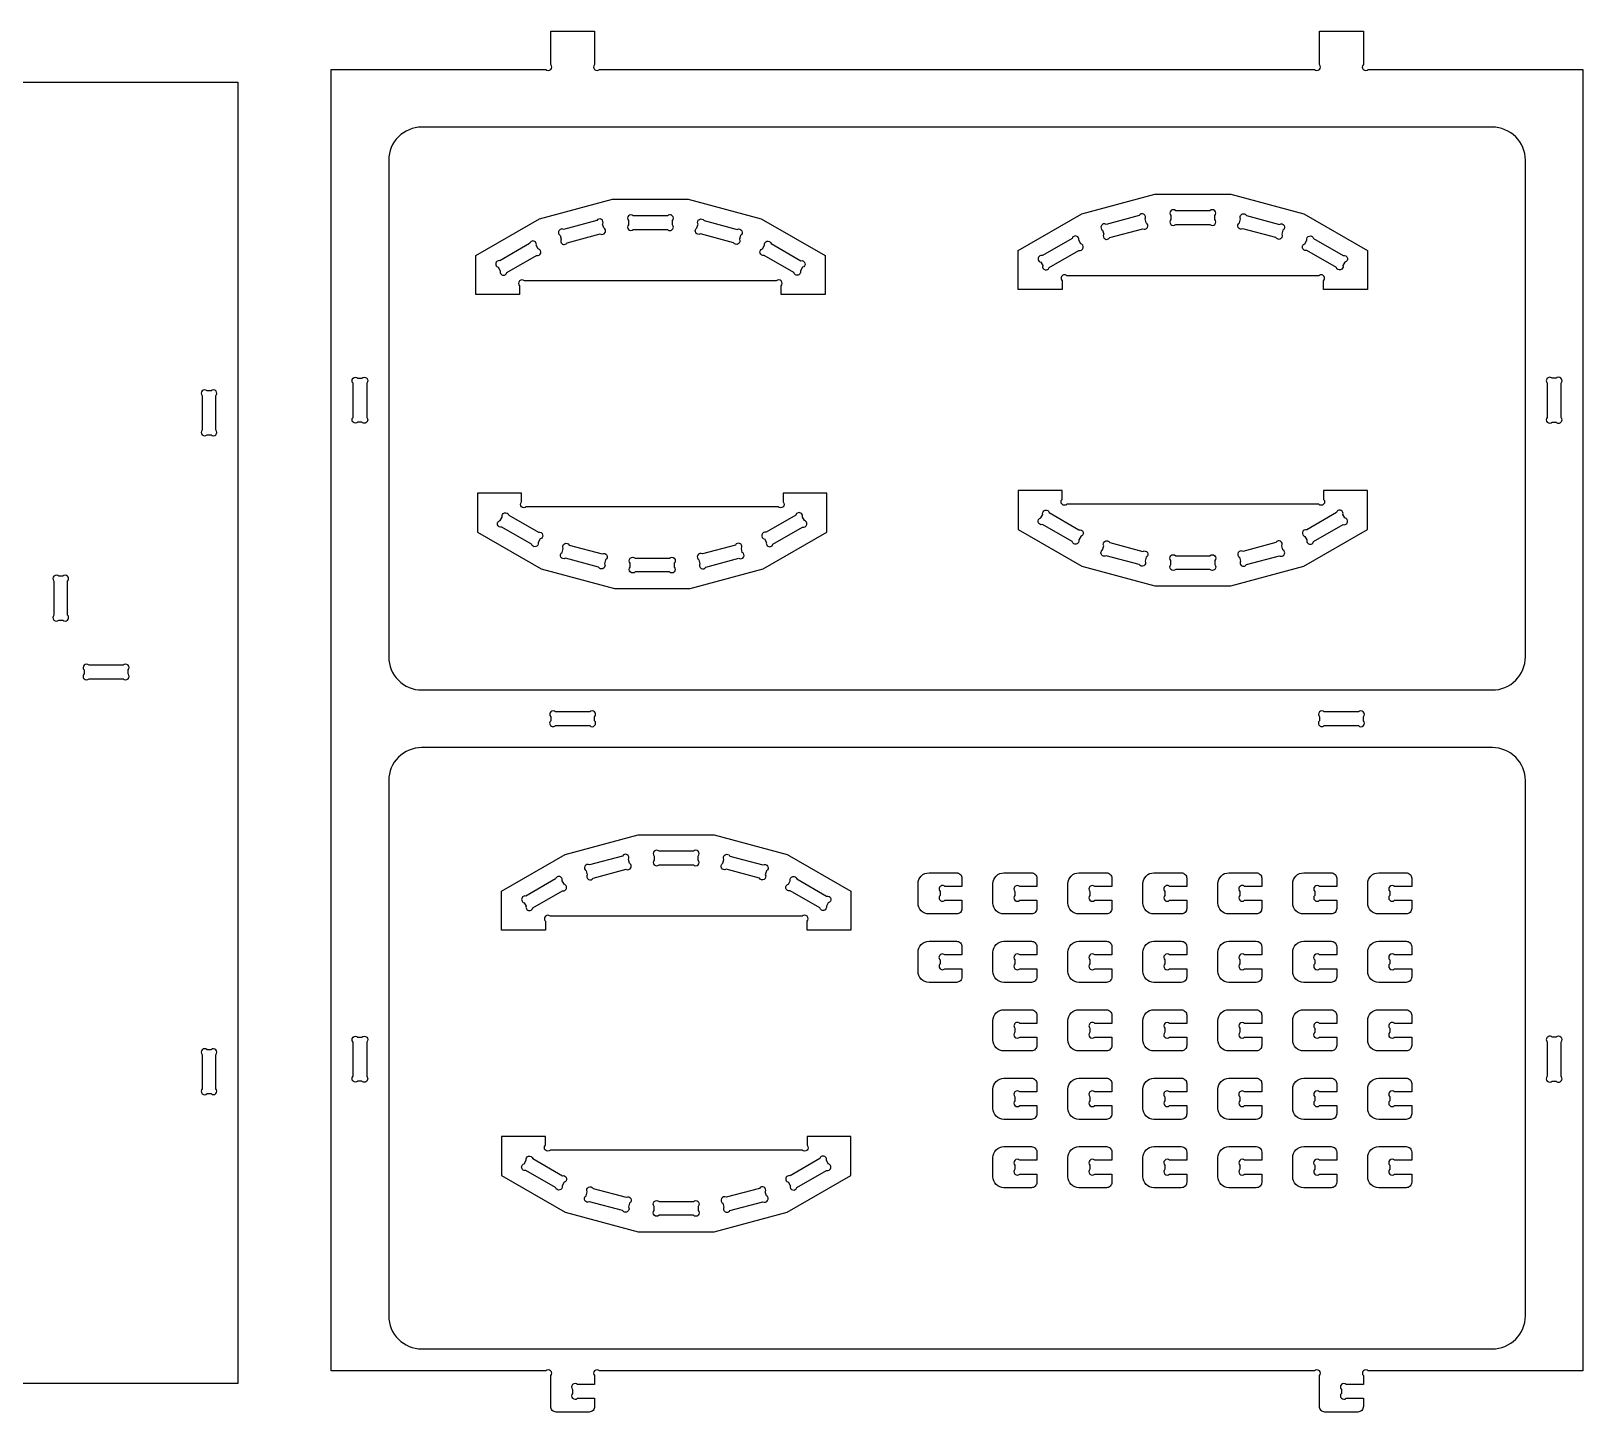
# Model space of a CAD drawing. Extents: x 2672.7 to 2719.2, y 2295.7 to 2331.6.
# Drawn here: x 2704.89 to 2719.02, y 2295.85 to 2308.43 of the extents above; entities that cross this region are included whole.
import ezdxf

# ---------------------------------------------------------------- set-up
doc = ezdxf.new("R2010")
doc.units = 0
doc.header["$MEASUREMENT"] = 0
doc.layers.add('LAYER1', color=18, linetype='CONTINUOUS')

msp = doc.modelspace()

# ---------------------------------------------------------------- linework, layer by layer
at = {"layer": 'LAYER1'}
for points in [[(2710.024, 2308.426), (2710.024, 2308.121, 1), (2710.068, 2308.076), (2716.579, 2308.076, 1), (2716.624, 2308.121), (2716.624, 2308.426), (2717.024, 2308.426), (2717.024, 2308.121, 1), (2717.068, 2308.076), (2719.024, 2308.076), (2719.024, 2296.226), (2717.068, 2296.226, 1), (2717.024, 2296.182), (2717.024, 2296.101), (2716.868, 2296.101, 1), (2716.824, 2296.057), (2716.824, 2296.021, 1), (2716.868, 2295.976), (2717.024, 2295.976), (2717.024, 2295.901, -0.414214), (2716.974, 2295.851), (2716.674, 2295.851, -0.414214), (2716.624, 2295.901), (2716.624, 2296.182, 1), (2716.579, 2296.226), (2710.068, 2296.226, 1), (2710.024, 2296.182), (2710.024, 2296.101), (2709.868, 2296.101, 1), (2709.824, 2296.057), (2709.824, 2296.021, 1), (2709.868, 2295.976), (2710.024, 2295.976), (2710.024, 2295.901, -0.414214), (2709.974, 2295.851), (2709.674, 2295.851, -0.414214), (2709.624, 2295.901), (2709.624, 2296.182, 1), (2709.579, 2296.226), (2707.624, 2296.226), (2707.624, 2308.076), (2709.579, 2308.076, 1), (2709.624, 2308.121), (2709.624, 2308.426)], [(2718.199, 2307.551), (2708.449, 2307.551, 0.414214), (2708.149, 2307.251), (2708.149, 2302.726, 0.414214), (2708.449, 2302.426), (2718.199, 2302.426, 0.414214), (2718.499, 2302.726), (2718.499, 2307.251, 0.414214)], [(2711.722, 2306.026), (2711.722, 2306.106, 1), (2711.678, 2306.151), (2709.385, 2306.151, 1), (2709.341, 2306.106), (2709.341, 2306.026), (2708.941, 2306.026), (2708.941, 2306.381), (2709.521, 2306.715), (2710.187, 2306.894), (2710.876, 2306.894), (2711.542, 2306.715), (2712.122, 2306.381), (2712.122, 2306.026)], [(2716.662, 2306.072), (2716.662, 2306.153, 1), (2716.618, 2306.197), (2714.325, 2306.197, 1), (2714.28, 2306.153), (2714.28, 2306.072), (2713.88, 2306.072), (2713.88, 2306.427), (2714.46, 2306.762), (2715.126, 2306.94), (2715.816, 2306.94), (2716.482, 2306.762), (2717.062, 2306.427), (2717.062, 2306.072)], [(2710.687, 2306.744), (2710.376, 2306.744, 1), (2710.332, 2306.7), (2710.332, 2306.663, 1), (2710.376, 2306.619), (2710.687, 2306.619, 1), (2710.732, 2306.663), (2710.732, 2306.7, 1)], [(2714.714, 2306.545), (2715.015, 2306.626, 1), (2715.046, 2306.68), (2715.037, 2306.715, 1), (2714.983, 2306.746), (2714.682, 2306.666, 1), (2714.65, 2306.612), (2714.66, 2306.576, 1)], [(2715.315, 2306.665), (2715.627, 2306.665, 1), (2715.671, 2306.71), (2715.671, 2306.746, 1), (2715.627, 2306.79), (2715.315, 2306.79, 1), (2715.271, 2306.746), (2715.271, 2306.71, 1)], [(2715.96, 2306.746), (2716.26, 2306.666, -1), (2716.292, 2306.612), (2716.282, 2306.576, -1), (2716.228, 2306.545), (2715.927, 2306.626, -1), (2715.896, 2306.68), (2715.905, 2306.715, -1)], [(2710.043, 2306.7), (2709.742, 2306.62, 1), (2709.711, 2306.565), (2709.72, 2306.53, 1), (2709.775, 2306.499), (2710.075, 2306.579, 1), (2710.107, 2306.634), (2710.097, 2306.669, 1)], [(2711.289, 2306.499), (2710.988, 2306.579, -1), (2710.956, 2306.634), (2710.966, 2306.669, -1), (2711.02, 2306.7), (2711.321, 2306.62, -1), (2711.352, 2306.565), (2711.343, 2306.53, -1)], [(2709.432, 2306.491), (2709.162, 2306.335, 1), (2709.146, 2306.275), (2709.164, 2306.243, 1), (2709.225, 2306.227), (2709.495, 2306.383, 1), (2709.511, 2306.443), (2709.493, 2306.475, 1)], [(2711.838, 2306.227), (2711.569, 2306.383, -1), (2711.552, 2306.443), (2711.571, 2306.475, -1), (2711.631, 2306.491), (2711.901, 2306.335, -1), (2711.917, 2306.275), (2711.899, 2306.243, -1)], [(2714.164, 2306.273), (2714.434, 2306.429, 1), (2714.45, 2306.49), (2714.432, 2306.521, 1), (2714.372, 2306.537), (2714.102, 2306.382, 1), (2714.086, 2306.321), (2714.104, 2306.29, 1)], [(2716.571, 2306.537), (2716.84, 2306.382, -1), (2716.856, 2306.321), (2716.838, 2306.29, -1), (2716.778, 2306.273), (2716.508, 2306.429, -1), (2716.492, 2306.49), (2716.51, 2306.521, -1)], [(2707.949, 2305.22), (2707.949, 2304.908, -1), (2707.904, 2304.864), (2707.868, 2304.864, -1), (2707.824, 2304.908), (2707.824, 2305.22, -1), (2707.868, 2305.264), (2707.904, 2305.264, -1)], [(2718.699, 2305.22), (2718.699, 2304.908, 1), (2718.743, 2304.864), (2718.779, 2304.864, 1), (2718.824, 2304.908), (2718.824, 2305.22, 1), (2718.779, 2305.264), (2718.743, 2305.264, 1)], [(2706.45, 2305.105), (2706.45, 2304.794, 1), (2706.495, 2304.75), (2706.531, 2304.75, 1), (2706.575, 2304.794), (2706.575, 2305.105, 1), (2706.531, 2305.15), (2706.495, 2305.15, 1)], [(2711.74, 2304.219), (2711.74, 2304.138, -1), (2711.695, 2304.094), (2709.402, 2304.094, -1), (2709.358, 2304.138), (2709.358, 2304.219), (2708.958, 2304.219), (2708.958, 2303.864), (2709.538, 2303.529), (2710.204, 2303.351), (2710.894, 2303.351), (2711.56, 2303.529), (2712.14, 2303.864), (2712.14, 2304.219)], [(2716.662, 2304.242), (2716.662, 2304.161, -1), (2716.618, 2304.117), (2714.325, 2304.117, -1), (2714.28, 2304.161), (2714.28, 2304.242), (2713.88, 2304.242), (2713.88, 2303.887), (2714.46, 2303.552), (2715.126, 2303.374), (2715.816, 2303.374), (2716.482, 2303.552), (2717.062, 2303.887), (2717.062, 2304.242)], [(2709.242, 2304.018), (2709.512, 2303.862, -1), (2709.528, 2303.801), (2709.51, 2303.77, -1), (2709.449, 2303.754), (2709.18, 2303.909, -1), (2709.163, 2303.97), (2709.182, 2304.001, -1)], [(2711.648, 2303.754), (2711.918, 2303.909, 1), (2711.934, 2303.97), (2711.916, 2304.001, 1), (2711.855, 2304.018), (2711.586, 2303.862, 1), (2711.57, 2303.801), (2711.588, 2303.77, 1)], [(2714.164, 2304.041), (2714.434, 2303.885, -1), (2714.45, 2303.825), (2714.432, 2303.793, -1), (2714.372, 2303.777), (2714.102, 2303.932, -1), (2714.086, 2303.993), (2714.104, 2304.025, -1)], [(2716.571, 2303.777), (2716.84, 2303.932, 1), (2716.856, 2303.993), (2716.838, 2304.025, 1), (2716.778, 2304.041), (2716.508, 2303.885, 1), (2716.492, 2303.825), (2716.51, 2303.793, 1)], [(2709.792, 2303.746), (2710.093, 2303.665, -1), (2710.124, 2303.611), (2710.115, 2303.576, -1), (2710.06, 2303.545), (2709.759, 2303.625, -1), (2709.728, 2303.679), (2709.738, 2303.715, -1)], [(2711.037, 2303.545), (2711.338, 2303.625, 1), (2711.369, 2303.679), (2711.36, 2303.715, 1), (2711.306, 2303.746), (2711.005, 2303.665, 1), (2710.974, 2303.611), (2710.983, 2303.576, 1)], [(2714.714, 2303.769), (2715.015, 2303.688, -1), (2715.046, 2303.634), (2715.037, 2303.599, -1), (2714.983, 2303.568), (2714.682, 2303.648, -1), (2714.65, 2303.703), (2714.66, 2303.738, -1)], [(2715.96, 2303.568), (2716.26, 2303.648, 1), (2716.292, 2303.703), (2716.282, 2303.738, 1), (2716.228, 2303.769), (2715.927, 2303.688, 1), (2715.896, 2303.634), (2715.905, 2303.599, 1)], [(2710.393, 2303.626), (2710.705, 2303.626, -1), (2710.749, 2303.581), (2710.749, 2303.545, -1), (2710.705, 2303.501), (2710.393, 2303.501, -1), (2710.349, 2303.545), (2710.349, 2303.581, -1)], [(2715.315, 2303.649), (2715.627, 2303.649, -1), (2715.671, 2303.605), (2715.671, 2303.568, -1), (2715.627, 2303.524), (2715.315, 2303.524, -1), (2715.271, 2303.568), (2715.271, 2303.605, -1)], [(2705.225, 2303.107), (2705.225, 2303.418, 1), (2705.181, 2303.462), (2705.145, 2303.462, 1), (2705.1, 2303.418), (2705.1, 2303.107, 1), (2705.145, 2303.062), (2705.181, 2303.062, 1)], [(2705.42, 2302.527), (2705.731, 2302.527, 1), (2705.775, 2302.572), (2705.775, 2302.608, 1), (2705.731, 2302.652), (2705.42, 2302.652, 1), (2705.375, 2302.608), (2705.375, 2302.572, 1)], [(2709.668, 2302.101), (2709.979, 2302.101, 1), (2710.024, 2302.146), (2710.024, 2302.182, 1), (2709.979, 2302.226), (2709.668, 2302.226, 1), (2709.624, 2302.182), (2709.624, 2302.146, 1)], [(2716.668, 2302.101), (2716.979, 2302.101, 1), (2717.024, 2302.146), (2717.024, 2302.182, 1), (2716.979, 2302.226), (2716.668, 2302.226, 1), (2716.624, 2302.182), (2716.624, 2302.146, 1)], [(2718.199, 2301.901), (2708.449, 2301.901, 0.414214), (2708.149, 2301.601), (2708.149, 2296.726, 0.414214), (2708.449, 2296.426), (2718.199, 2296.426, 0.414214), (2718.499, 2296.726), (2718.499, 2301.601, 0.414214)], [(2711.958, 2300.24), (2711.958, 2300.32, 1), (2711.913, 2300.365), (2709.621, 2300.365, 1), (2709.576, 2300.32), (2709.576, 2300.24), (2709.176, 2300.24), (2709.176, 2300.595), (2709.756, 2300.929), (2710.422, 2301.108), (2711.112, 2301.108), (2711.778, 2300.929), (2712.358, 2300.595), (2712.358, 2300.24)], [(2710.278, 2300.914), (2709.978, 2300.834, 1), (2709.946, 2300.779), (2709.956, 2300.744, 1), (2710.01, 2300.713), (2710.311, 2300.793, 1), (2710.342, 2300.848), (2710.333, 2300.883, 1)], [(2710.923, 2300.958), (2710.611, 2300.958, 1), (2710.567, 2300.914), (2710.567, 2300.877, 1), (2710.611, 2300.833), (2710.923, 2300.833, 1), (2710.967, 2300.877), (2710.967, 2300.914, 1)], [(2711.524, 2300.713), (2711.223, 2300.793, -1), (2711.192, 2300.848), (2711.201, 2300.883, -1), (2711.256, 2300.914), (2711.556, 2300.834, -1), (2711.588, 2300.779), (2711.578, 2300.744, -1)], [(2709.46, 2300.441), (2709.73, 2300.597, 1), (2709.746, 2300.657), (2709.728, 2300.689, 1), (2709.668, 2300.705), (2709.398, 2300.549, 1), (2709.382, 2300.489), (2709.4, 2300.457, 1)], [(2711.866, 2300.705), (2712.136, 2300.549, -1), (2712.152, 2300.489), (2712.134, 2300.457, -1), (2712.074, 2300.441), (2711.804, 2300.597, -1), (2711.788, 2300.657), (2711.806, 2300.689, -1)], [(2713.319, 2300.386), (2713.069, 2300.386, -0.414214), (2712.969, 2300.486), (2712.969, 2300.661, -0.414214), (2713.069, 2300.761), (2713.319, 2300.761, -0.414214), (2713.369, 2300.711), (2713.369, 2300.636), (2713.213, 2300.636, 1), (2713.169, 2300.592), (2713.169, 2300.555, 1), (2713.213, 2300.511), (2713.369, 2300.511), (2713.369, 2300.436, -0.414214)], [(2714.001, 2300.386), (2713.751, 2300.386, -0.414214), (2713.651, 2300.486), (2713.651, 2300.661, -0.414214), (2713.751, 2300.761), (2714.001, 2300.761, -0.414214), (2714.051, 2300.711), (2714.051, 2300.636), (2713.895, 2300.636, 1), (2713.851, 2300.592), (2713.851, 2300.555, 1), (2713.895, 2300.511), (2714.051, 2300.511), (2714.051, 2300.436, -0.414214)], [(2714.684, 2300.386), (2714.434, 2300.386, -0.414214), (2714.334, 2300.486), (2714.334, 2300.661, -0.414214), (2714.434, 2300.761), (2714.684, 2300.761, -0.414214), (2714.734, 2300.711), (2714.734, 2300.636), (2714.578, 2300.636, 1), (2714.534, 2300.592), (2714.534, 2300.555, 1), (2714.578, 2300.511), (2714.734, 2300.511), (2714.734, 2300.436, -0.414214)], [(2715.366, 2300.386), (2715.116, 2300.386, -0.414214), (2715.016, 2300.486), (2715.016, 2300.661, -0.414214), (2715.116, 2300.761), (2715.366, 2300.761, -0.414214), (2715.416, 2300.711), (2715.416, 2300.636), (2715.26, 2300.636, 1), (2715.216, 2300.592), (2715.216, 2300.555, 1), (2715.26, 2300.511), (2715.416, 2300.511), (2715.416, 2300.436, -0.414214)], [(2716.049, 2300.386), (2715.799, 2300.386, -0.414214), (2715.699, 2300.486), (2715.699, 2300.661, -0.414214), (2715.799, 2300.761), (2716.049, 2300.761, -0.414214), (2716.099, 2300.711), (2716.099, 2300.636), (2715.943, 2300.636, 1), (2715.899, 2300.592), (2715.899, 2300.555, 1), (2715.943, 2300.511), (2716.099, 2300.511), (2716.099, 2300.436, -0.414214)], [(2716.731, 2300.386), (2716.481, 2300.386, -0.414214), (2716.381, 2300.486), (2716.381, 2300.661, -0.414214), (2716.481, 2300.761), (2716.731, 2300.761, -0.414214), (2716.781, 2300.711), (2716.781, 2300.636), (2716.625, 2300.636, 1), (2716.581, 2300.592), (2716.581, 2300.555, 1), (2716.625, 2300.511), (2716.781, 2300.511), (2716.781, 2300.436, -0.414214)], [(2717.414, 2300.386), (2717.164, 2300.386, -0.414214), (2717.064, 2300.486), (2717.064, 2300.661, -0.414214), (2717.164, 2300.761), (2717.414, 2300.761, -0.414214), (2717.464, 2300.711), (2717.464, 2300.636), (2717.308, 2300.636, 1), (2717.264, 2300.592), (2717.264, 2300.555, 1), (2717.308, 2300.511), (2717.464, 2300.511), (2717.464, 2300.436, -0.414214)], [(2713.319, 2299.763), (2713.069, 2299.763, -0.414214), (2712.969, 2299.863), (2712.969, 2300.038, -0.414214), (2713.069, 2300.138), (2713.319, 2300.138, -0.414214), (2713.369, 2300.088), (2713.369, 2300.013), (2713.213, 2300.013, 1), (2713.169, 2299.968), (2713.169, 2299.932, 1), (2713.213, 2299.888), (2713.369, 2299.888), (2713.369, 2299.813, -0.414214)], [(2714.001, 2299.763), (2713.751, 2299.763, -0.414214), (2713.651, 2299.863), (2713.651, 2300.038, -0.414214), (2713.751, 2300.138), (2714.001, 2300.138, -0.414214), (2714.051, 2300.088), (2714.051, 2300.013), (2713.895, 2300.013, 1), (2713.851, 2299.968), (2713.851, 2299.932, 1), (2713.895, 2299.888), (2714.051, 2299.888), (2714.051, 2299.813, -0.414214)], [(2714.684, 2299.763), (2714.434, 2299.763, -0.414214), (2714.334, 2299.863), (2714.334, 2300.038, -0.414214), (2714.434, 2300.138), (2714.684, 2300.138, -0.414214), (2714.734, 2300.088), (2714.734, 2300.013), (2714.578, 2300.013, 1), (2714.534, 2299.968), (2714.534, 2299.932, 1), (2714.578, 2299.888), (2714.734, 2299.888), (2714.734, 2299.813, -0.414214)], [(2715.366, 2299.763), (2715.116, 2299.763, -0.414214), (2715.016, 2299.863), (2715.016, 2300.038, -0.414214), (2715.116, 2300.138), (2715.366, 2300.138, -0.414214), (2715.416, 2300.088), (2715.416, 2300.013), (2715.26, 2300.013, 1), (2715.216, 2299.968), (2715.216, 2299.932, 1), (2715.26, 2299.888), (2715.416, 2299.888), (2715.416, 2299.813, -0.414214)], [(2716.049, 2299.763), (2715.799, 2299.763, -0.414214), (2715.699, 2299.863), (2715.699, 2300.038, -0.414214), (2715.799, 2300.138), (2716.049, 2300.138, -0.414214), (2716.099, 2300.088), (2716.099, 2300.013), (2715.943, 2300.013, 1), (2715.899, 2299.968), (2715.899, 2299.932, 1), (2715.943, 2299.888), (2716.099, 2299.888), (2716.099, 2299.813, -0.414214)], [(2716.731, 2299.763), (2716.481, 2299.763, -0.414214), (2716.381, 2299.863), (2716.381, 2300.038, -0.414214), (2716.481, 2300.138), (2716.731, 2300.138, -0.414214), (2716.781, 2300.088), (2716.781, 2300.013), (2716.625, 2300.013, 1), (2716.581, 2299.968), (2716.581, 2299.932, 1), (2716.625, 2299.888), (2716.781, 2299.888), (2716.781, 2299.813, -0.414214)], [(2717.414, 2299.763), (2717.164, 2299.763, -0.414214), (2717.064, 2299.863), (2717.064, 2300.038, -0.414214), (2717.164, 2300.138), (2717.414, 2300.138, -0.414214), (2717.464, 2300.088), (2717.464, 2300.013), (2717.308, 2300.013, 1), (2717.264, 2299.968), (2717.264, 2299.932, 1), (2717.308, 2299.888), (2717.464, 2299.888), (2717.464, 2299.813, -0.414214)], [(2714.001, 2299.139), (2713.751, 2299.139, -0.414214), (2713.651, 2299.239), (2713.651, 2299.414, -0.414214), (2713.751, 2299.514), (2714.001, 2299.514, -0.414214), (2714.051, 2299.464), (2714.051, 2299.389), (2713.895, 2299.389, 1), (2713.851, 2299.345), (2713.851, 2299.309, 1), (2713.895, 2299.264), (2714.051, 2299.264), (2714.051, 2299.189, -0.414214)], [(2714.684, 2299.139), (2714.434, 2299.139, -0.414214), (2714.334, 2299.239), (2714.334, 2299.414, -0.414214), (2714.434, 2299.514), (2714.684, 2299.514, -0.414214), (2714.734, 2299.464), (2714.734, 2299.389), (2714.578, 2299.389, 1), (2714.534, 2299.345), (2714.534, 2299.309, 1), (2714.578, 2299.264), (2714.734, 2299.264), (2714.734, 2299.189, -0.414214)], [(2715.366, 2299.139), (2715.116, 2299.139, -0.414214), (2715.016, 2299.239), (2715.016, 2299.414, -0.414214), (2715.116, 2299.514), (2715.366, 2299.514, -0.414214), (2715.416, 2299.464), (2715.416, 2299.389), (2715.26, 2299.389, 1), (2715.216, 2299.345), (2715.216, 2299.309, 1), (2715.26, 2299.264), (2715.416, 2299.264), (2715.416, 2299.189, -0.414214)], [(2716.049, 2299.139), (2715.799, 2299.139, -0.414214), (2715.699, 2299.239), (2715.699, 2299.414, -0.414214), (2715.799, 2299.514), (2716.049, 2299.514, -0.414214), (2716.099, 2299.464), (2716.099, 2299.389), (2715.943, 2299.389, 1), (2715.899, 2299.345), (2715.899, 2299.309, 1), (2715.943, 2299.264), (2716.099, 2299.264), (2716.099, 2299.189, -0.414214)], [(2716.731, 2299.139), (2716.481, 2299.139, -0.414214), (2716.381, 2299.239), (2716.381, 2299.414, -0.414214), (2716.481, 2299.514), (2716.731, 2299.514, -0.414214), (2716.781, 2299.464), (2716.781, 2299.389), (2716.625, 2299.389, 1), (2716.581, 2299.345), (2716.581, 2299.309, 1), (2716.625, 2299.264), (2716.781, 2299.264), (2716.781, 2299.189, -0.414214)], [(2717.414, 2299.139), (2717.164, 2299.139, -0.414214), (2717.064, 2299.239), (2717.064, 2299.414, -0.414214), (2717.164, 2299.514), (2717.414, 2299.514, -0.414214), (2717.464, 2299.464), (2717.464, 2299.389), (2717.308, 2299.389, 1), (2717.264, 2299.345), (2717.264, 2299.309, 1), (2717.308, 2299.264), (2717.464, 2299.264), (2717.464, 2299.189, -0.414214)], [(2707.949, 2299.22), (2707.949, 2298.908, -1), (2707.904, 2298.864), (2707.868, 2298.864, -1), (2707.824, 2298.908), (2707.824, 2299.22, -1), (2707.868, 2299.264), (2707.904, 2299.264, -1)], [(2718.699, 2299.22), (2718.699, 2298.908, 1), (2718.743, 2298.864), (2718.779, 2298.864, 1), (2718.824, 2298.908), (2718.824, 2299.22, 1), (2718.779, 2299.264), (2718.743, 2299.264, 1)], [(2706.45, 2299.105), (2706.45, 2298.794, 1), (2706.495, 2298.75), (2706.531, 2298.75, 1), (2706.575, 2298.794), (2706.575, 2299.105, 1), (2706.531, 2299.15), (2706.495, 2299.15, 1)], [(2714.001, 2298.516), (2713.751, 2298.516, -0.414214), (2713.651, 2298.616), (2713.651, 2298.791, -0.414214), (2713.751, 2298.891), (2714.001, 2298.891, -0.414214), (2714.051, 2298.841), (2714.051, 2298.766), (2713.895, 2298.766, 1), (2713.851, 2298.722), (2713.851, 2298.685, 1), (2713.895, 2298.641), (2714.051, 2298.641), (2714.051, 2298.566, -0.414214)], [(2714.684, 2298.516), (2714.434, 2298.516, -0.414214), (2714.334, 2298.616), (2714.334, 2298.791, -0.414214), (2714.434, 2298.891), (2714.684, 2298.891, -0.414214), (2714.734, 2298.841), (2714.734, 2298.766), (2714.578, 2298.766, 1), (2714.534, 2298.722), (2714.534, 2298.685, 1), (2714.578, 2298.641), (2714.734, 2298.641), (2714.734, 2298.566, -0.414214)], [(2715.366, 2298.516), (2715.116, 2298.516, -0.414214), (2715.016, 2298.616), (2715.016, 2298.791, -0.414214), (2715.116, 2298.891), (2715.366, 2298.891, -0.414214), (2715.416, 2298.841), (2715.416, 2298.766), (2715.26, 2298.766, 1), (2715.216, 2298.722), (2715.216, 2298.685, 1), (2715.26, 2298.641), (2715.416, 2298.641), (2715.416, 2298.566, -0.414214)], [(2716.049, 2298.516), (2715.799, 2298.516, -0.414214), (2715.699, 2298.616), (2715.699, 2298.791, -0.414214), (2715.799, 2298.891), (2716.049, 2298.891, -0.414214), (2716.099, 2298.841), (2716.099, 2298.766), (2715.943, 2298.766, 1), (2715.899, 2298.722), (2715.899, 2298.685, 1), (2715.943, 2298.641), (2716.099, 2298.641), (2716.099, 2298.566, -0.414214)], [(2716.731, 2298.516), (2716.481, 2298.516, -0.414214), (2716.381, 2298.616), (2716.381, 2298.791, -0.414214), (2716.481, 2298.891), (2716.731, 2298.891, -0.414214), (2716.781, 2298.841), (2716.781, 2298.766), (2716.625, 2298.766, 1), (2716.581, 2298.722), (2716.581, 2298.685, 1), (2716.625, 2298.641), (2716.781, 2298.641), (2716.781, 2298.566, -0.414214)], [(2717.414, 2298.516), (2717.164, 2298.516, -0.414214), (2717.064, 2298.616), (2717.064, 2298.791, -0.414214), (2717.164, 2298.891), (2717.414, 2298.891, -0.414214), (2717.464, 2298.841), (2717.464, 2298.766), (2717.308, 2298.766, 1), (2717.264, 2298.722), (2717.264, 2298.685, 1), (2717.308, 2298.641), (2717.464, 2298.641), (2717.464, 2298.566, -0.414214)], [(2711.958, 2298.36), (2711.958, 2298.28, -1), (2711.913, 2298.235), (2709.621, 2298.235, -1), (2709.576, 2298.28), (2709.576, 2298.36), (2709.176, 2298.36), (2709.176, 2298.005), (2709.756, 2297.671), (2710.422, 2297.492), (2711.112, 2297.492), (2711.778, 2297.671), (2712.358, 2298.005), (2712.358, 2298.36)], [(2714.001, 2297.893), (2713.751, 2297.893, -0.414214), (2713.651, 2297.993), (2713.651, 2298.168, -0.414214), (2713.751, 2298.268), (2714.001, 2298.268, -0.414214), (2714.051, 2298.218), (2714.051, 2298.143), (2713.895, 2298.143, 1), (2713.851, 2298.098), (2713.851, 2298.062, 1), (2713.895, 2298.018), (2714.051, 2298.018), (2714.051, 2297.943, -0.414214)], [(2714.684, 2297.893), (2714.434, 2297.893, -0.414214), (2714.334, 2297.993), (2714.334, 2298.168, -0.414214), (2714.434, 2298.268), (2714.684, 2298.268, -0.414214), (2714.734, 2298.218), (2714.734, 2298.143), (2714.578, 2298.143, 1), (2714.534, 2298.098), (2714.534, 2298.062, 1), (2714.578, 2298.018), (2714.734, 2298.018), (2714.734, 2297.943, -0.414214)], [(2715.366, 2297.893), (2715.116, 2297.893, -0.414214), (2715.016, 2297.993), (2715.016, 2298.168, -0.414214), (2715.116, 2298.268), (2715.366, 2298.268, -0.414214), (2715.416, 2298.218), (2715.416, 2298.143), (2715.26, 2298.143, 1), (2715.216, 2298.098), (2715.216, 2298.062, 1), (2715.26, 2298.018), (2715.416, 2298.018), (2715.416, 2297.943, -0.414214)], [(2716.049, 2297.893), (2715.799, 2297.893, -0.414214), (2715.699, 2297.993), (2715.699, 2298.168, -0.414214), (2715.799, 2298.268), (2716.049, 2298.268, -0.414214), (2716.099, 2298.218), (2716.099, 2298.143), (2715.943, 2298.143, 1), (2715.899, 2298.098), (2715.899, 2298.062, 1), (2715.943, 2298.018), (2716.099, 2298.018), (2716.099, 2297.943, -0.414214)], [(2716.731, 2297.893), (2716.481, 2297.893, -0.414214), (2716.381, 2297.993), (2716.381, 2298.168, -0.414214), (2716.481, 2298.268), (2716.731, 2298.268, -0.414214), (2716.781, 2298.218), (2716.781, 2298.143), (2716.625, 2298.143, 1), (2716.581, 2298.098), (2716.581, 2298.062, 1), (2716.625, 2298.018), (2716.781, 2298.018), (2716.781, 2297.943, -0.414214)], [(2717.414, 2297.893), (2717.164, 2297.893, -0.414214), (2717.064, 2297.993), (2717.064, 2298.168, -0.414214), (2717.164, 2298.268), (2717.414, 2298.268, -0.414214), (2717.464, 2298.218), (2717.464, 2298.143), (2717.308, 2298.143, 1), (2717.264, 2298.098), (2717.264, 2298.062, 1), (2717.308, 2298.018), (2717.464, 2298.018), (2717.464, 2297.943, -0.414214)], [(2709.46, 2298.159), (2709.73, 2298.003, -1), (2709.746, 2297.943), (2709.728, 2297.911, -1), (2709.668, 2297.895), (2709.398, 2298.051, -1), (2709.382, 2298.111), (2709.4, 2298.143, -1)], [(2711.866, 2297.895), (2712.136, 2298.051, 1), (2712.152, 2298.111), (2712.134, 2298.143, 1), (2712.074, 2298.159), (2711.804, 2298.003, 1), (2711.788, 2297.943), (2711.806, 2297.911, 1)], [(2710.01, 2297.887), (2710.311, 2297.807, -1), (2710.342, 2297.752), (2710.333, 2297.717, -1), (2710.278, 2297.686), (2709.978, 2297.766, -1), (2709.946, 2297.821), (2709.956, 2297.856, -1)], [(2711.256, 2297.686), (2711.556, 2297.766, 1), (2711.588, 2297.821), (2711.578, 2297.856, 1), (2711.524, 2297.887), (2711.223, 2297.807, 1), (2711.192, 2297.752), (2711.201, 2297.717, 1)], [(2710.611, 2297.767), (2710.923, 2297.767, -1), (2710.967, 2297.723), (2710.967, 2297.686, -1), (2710.923, 2297.642), (2710.611, 2297.642, -1), (2710.567, 2297.686), (2710.567, 2297.723, -1)]]:
    msp.add_lwpolyline(points, format="xyb", close=True, dxfattribs=at)
msp.add_lwpolyline([(2704.82, 2307.962), (2706.775, 2307.962), (2706.775, 2296.112), (2704.82, 2296.112, 1)], format="xyb", dxfattribs=at)

doc.saveas('drawing.dxf')
